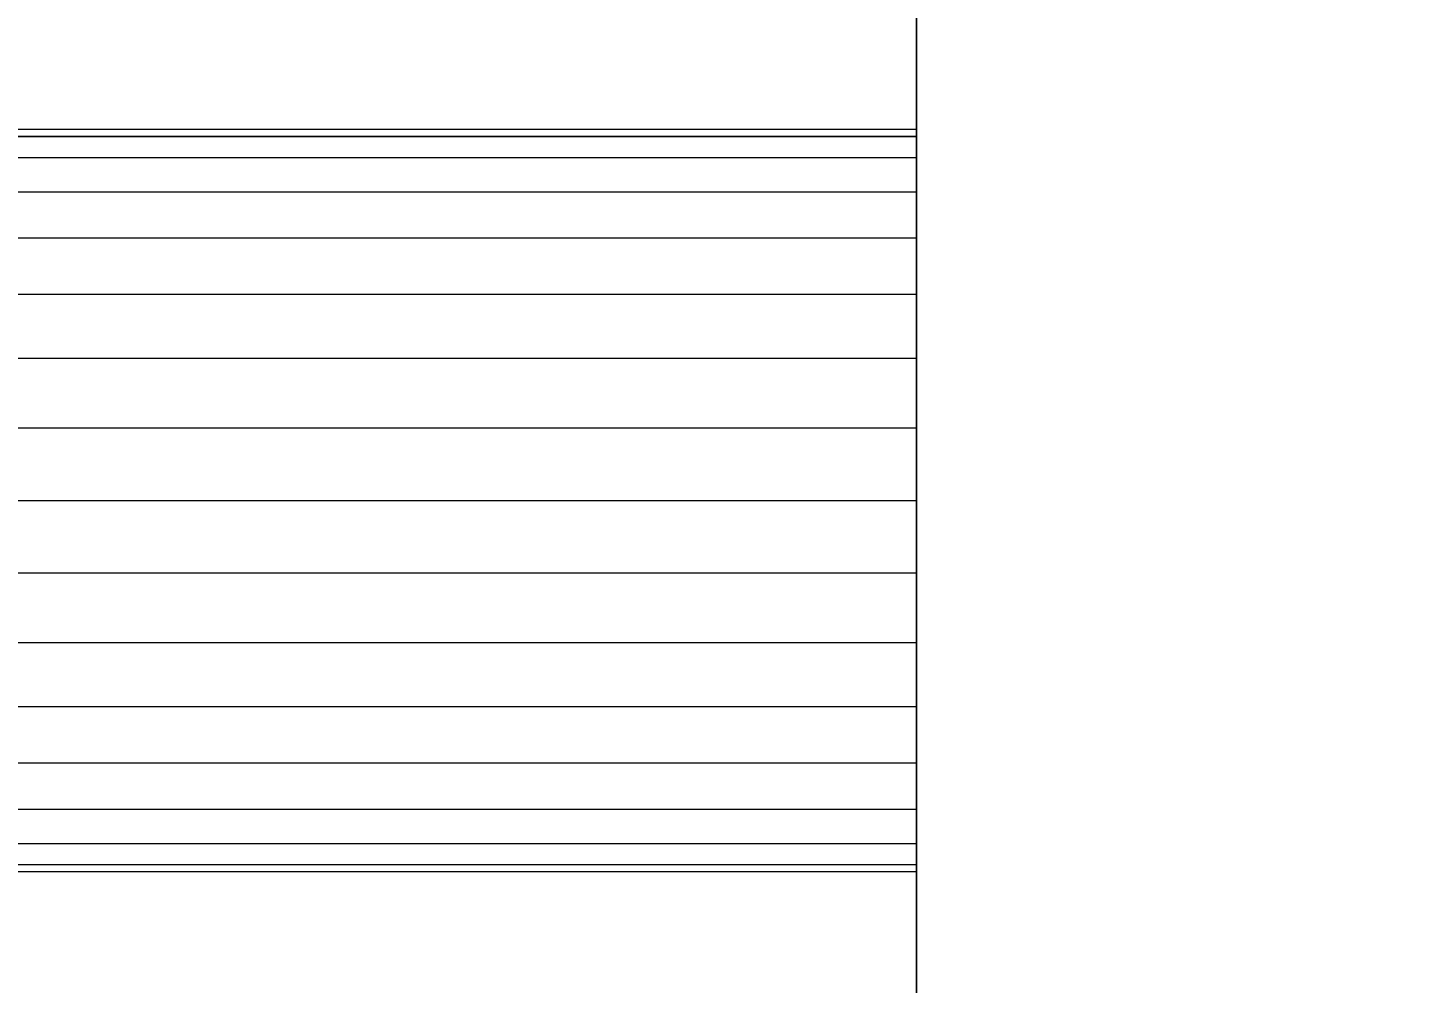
# Model space of a CAD drawing. Header units: millimetres. Extents: x -22443 to 8019, y 3751 to 17584.
# Drawn here: x -19284 to -19210.1, y 13167.6 to 13218.5 of the extents above; entities that cross this region are included whole.
import ezdxf

# ---------------------------------------------------------------- set-up
doc = ezdxf.new("R2010")
doc.units = ezdxf.units.MM
for name, color, linetype, lineweight in [('A-ANNO-DIMS', 211, 'Continuous', 9), ('A-ANNO-DIMS-50', 211, 'Continuous', 9), ('A-GENM', 13, 'Continuous', 18)]:
    doc.layers.add(name, color=color, linetype=linetype, lineweight=lineweight)
doc.styles.add('Arial', font='arial.ttf', dxfattribs={"height": 125})
doc.dimstyles.new('Diagonal_-_2_5mm_Arial', dxfattribs={"dimscale": 304.8, "dimtxt": 127.532425, "dimasz": 0.492126, "dimexe": 0.393701, "dimexo": 0.246063, "dimgap": 0.287073, "dimtad": 1, "dimdec": 0, "dimzin": 0, "dimdsep": 46, "dimtxsty": 'Arial', "dimblk1": 'OBLIQUE', "dimblk2": 'OBLIQUE', "dimsah": 1, "dimcen": 0.09, "dimdle": 0.393701, "dimazin": 0, "dimtfac": 1, "dimtdec": 4, "dimtix": 1, "dimtmove": 0, "dimatfit": 3, "dimfxl": 1, "dimtvp": 1, "dimtolj": 1, "dimtzin": 0, "dimarcsym": 2})

# ---------------------------------------------------------------- blocks, each defined once
blk = doc.blocks.new('Nevera de autoservicio single - Nevera de autoservicio single-466915-Level 1')
at = {"layer": 'A-GENM'}
for p, q in [((454.753, 1307.979), (454.753, -1108.896)), ((454.753, -1108.896), (454.753, 1307.979)), ((454.753, -1108.896), (454.753, 1307.979)), ((454.753, -1108.896), (454.753, 1307.979)), ((454.753, 1049.192), (255.92, 1049.192)), ((454.753, 1049.192), (255.92, 1049.192)), ((454.753, 1049.192), (255.92, 1049.192)), ((454.753, 1049.192), (255.92, 1049.192)), ((454.753, 1049.192), (255.92, 1049.192)), ((454.753, 1049.192), (255.92, 1049.192)), ((454.753, 1049.192), (255.92, 1049.192)), ((454.753, 1049.192), (255.92, 1049.192)), ((454.753, 1049.192), (255.92, 1049.192)), ((454.753, 1049.192), (255.92, 1049.192)), ((454.753, 1049.192), (255.92, 1049.192)), ((454.753, 1049.192), (255.92, 1049.192)), ((454.753, 1048.843), (454.753, 1049.192)), ((454.753, 1049.192), (454.753, 1048.812)), ((454.753, 1048.812), (454.753, 1049.192)), ((454.753, 1049.192), (454.753, 1048.812)), ((454.753, 1048.812), (454.753, 1049.192)), ((454.753, 1049.192), (454.753, 1048.812)), ((454.753, 1049.001), (454.753, 1049.192)), ((454.753, 1049.192), (454.753, 1048.812)), ((454.753, 1049.001), (454.753, 1049.192)), ((454.753, 1049.192), (454.753, 1048.812)), ((454.753, 1048.812), (454.753, 1049.192)), ((454.753, 1049.192), (454.753, 1049.001)), ((454.753, 1048.812), (454.753, 1049.192)), ((454.753, 1049.192), (454.753, 1048.843)), ((454.753, 1048.812), (454.753, 1049.192)), ((454.753, 1049.192), (454.753, 1048.812)), ((454.753, 1049.001), (454.753, 1049.192)), ((454.753, 1049.001), (454.753, 1049.192)), ((454.753, 1049.001), (454.753, 1049.192)), ((454.753, 1048.812), (454.753, 1049.192)), ((454.753, 1048.812), (454.753, 1049.192)), ((454.753, 1048.812), (454.753, 1049.192)), ((454.753, 1048.812), (454.753, 1049.192)), ((454.753, 1049.192), (454.753, 1048.812)), ((454.753, 1048.812), (255.92, 1048.812)), ((454.753, 1048.812), (255.92, 1048.812)), ((454.753, 1048.812), (255.92, 1048.812)), ((454.753, 1048.812), (255.92, 1048.812)), ((454.753, 1048.812), (255.92, 1048.812)), ((454.753, 1048.812), (255.92, 1048.812)), ((454.753, 1048.812), (255.92, 1048.812)), ((454.753, 1048.812), (255.92, 1048.812)), ((454.753, 1048.812), (255.92, 1048.812)), ((454.753, 1048.812), (255.92, 1048.812)), ((454.753, 1048.812), (255.92, 1048.812)), ((454.753, 1048.812), (255.92, 1048.812)), ((255.92, 1048.812), (454.753, 1048.812)), ((454.753, 1048.812), (255.92, 1048.812)), ((454.753, 1048.812), (255.92, 1048.812)), ((454.753, 1048.812), (255.92, 1048.812)), ((454.753, 1048.812), (255.92, 1048.812)), ((454.753, 1048.812), (255.92, 1048.812)), ((454.753, 1048.812), (255.92, 1048.812)), ((454.753, 1048.812), (255.92, 1048.812)), ((454.753, 1048.812), (255.92, 1048.812)), ((454.753, 1048.812), (255.92, 1048.812)), ((454.753, 1048.812), (255.92, 1048.812)), ((255.92, 1048.812), (454.753, 1048.812)), ((454.753, 1048.812), (454.753, 1049.001)), ((454.753, 1048.812), (454.753, 1049.001)), ((454.753, 1049.001), (454.753, 1048.812)), ((454.753, 1048.812), (454.753, 1049.001)), ((454.753, 1048.812), (454.753, 1049.001)), ((454.753, 1048.812), (454.753, 1049.001)), ((454.753, 1048.812), (454.753, 1048.843)), ((454.753, 1048.843), (454.753, 1048.812)), ((454.753, 1047.685), (454.753, 1048.812)), ((454.753, 1048.812), (454.753, 1047.685)), ((454.753, 1047.685), (454.753, 1048.812)), ((454.753, 1048.812), (454.753, 1047.685)), ((454.753, 1047.685), (454.753, 1048.812)), ((454.753, 1048.812), (454.753, 1047.685)), ((454.753, 1047.685), (454.753, 1048.812)), ((454.753, 1048.812), (454.753, 1047.685)), ((454.753, 1047.685), (454.753, 1048.812)), ((454.753, 1048.812), (454.753, 1047.685)), ((454.753, 1047.685), (454.753, 1048.812)), ((454.753, 1048.812), (454.753, 1047.685)), ((454.753, 1047.685), (454.753, 1048.812)), ((454.753, 1047.685), (454.753, 1048.812)), ((454.753, 1047.685), (454.753, 1048.812)), ((454.753, 1047.685), (454.753, 1048.812)), ((454.753, 1047.685), (454.753, 1048.812)), ((454.753, 1047.685), (454.753, 1048.812)), ((454.753, 1047.685), (454.753, 1048.812)), ((454.753, 1047.685), (454.753, 1048.812)), ((454.753, 1047.685), (454.753, 1048.812)), ((454.753, 1047.685), (454.753, 1048.812)), ((454.753, 1047.685), (454.753, 1048.812)), ((454.753, 1047.685), (454.753, 1048.812)), ((454.753, 1047.685), (255.92, 1047.685)), ((454.753, 1047.685), (255.92, 1047.685)), ((454.753, 1047.685), (255.92, 1047.685)), ((454.753, 1047.685), (255.92, 1047.685)), ((454.753, 1047.685), (255.92, 1047.685)), ((454.753, 1047.685), (255.92, 1047.685)), ((454.753, 1047.685), (255.92, 1047.685)), ((454.753, 1047.685), (255.92, 1047.685)), ((454.753, 1047.685), (255.92, 1047.685)), ((454.753, 1047.685), (255.92, 1047.685)), ((454.753, 1047.685), (255.92, 1047.685)), ((454.753, 1047.685), (255.92, 1047.685)), ((454.753, 1047.685), (255.92, 1047.685)), ((454.753, 1047.685), (255.92, 1047.685)), ((454.753, 1047.685), (255.92, 1047.685)), ((454.753, 1047.685), (255.92, 1047.685)), ((454.753, 1047.685), (255.92, 1047.685)), ((454.753, 1047.685), (255.92, 1047.685)), ((454.753, 1047.685), (255.92, 1047.685)), ((454.753, 1047.685), (255.92, 1047.685)), ((454.753, 1047.685), (255.92, 1047.685)), ((454.753, 1047.685), (255.92, 1047.685)), ((454.753, 1047.685), (255.92, 1047.685)), ((454.753, 1047.685), (255.92, 1047.685)), ((454.753, 1045.857), (454.753, 1047.685)), ((454.753, 1047.685), (454.753, 1045.857)), ((454.753, 1045.857), (454.753, 1047.685)), ((454.753, 1047.685), (454.753, 1045.857)), ((454.753, 1045.857), (454.753, 1047.685)), ((454.753, 1047.685), (454.753, 1045.857)), ((454.753, 1045.857), (454.753, 1047.685)), ((454.753, 1047.685), (454.753, 1045.857)), ((454.753, 1045.857), (454.753, 1047.685)), ((454.753, 1047.685), (454.753, 1045.857)), ((454.753, 1045.857), (454.753, 1047.685)), ((454.753, 1047.685), (454.753, 1045.857)), ((454.753, 1045.857), (454.753, 1047.685)), ((454.753, 1045.857), (454.753, 1047.685)), ((454.753, 1045.857), (454.753, 1047.685)), ((454.753, 1045.857), (454.753, 1047.685)), ((454.753, 1045.857), (454.753, 1047.685)), ((454.753, 1045.857), (454.753, 1047.685)), ((454.753, 1045.857), (454.753, 1047.685)), ((454.753, 1045.857), (454.753, 1047.685)), ((454.753, 1045.857), (454.753, 1047.685)), ((454.753, 1045.857), (454.753, 1047.685)), ((454.753, 1045.857), (454.753, 1047.685)), ((454.753, 1045.857), (454.753, 1047.685)), ((454.753, 1045.857), (255.92, 1045.857)), ((454.753, 1045.857), (255.92, 1045.857)), ((454.753, 1045.857), (255.92, 1045.857)), ((454.753, 1045.857), (255.92, 1045.857)), ((454.753, 1045.857), (255.92, 1045.857)), ((454.753, 1045.857), (255.92, 1045.857)), ((454.753, 1045.857), (255.92, 1045.857)), ((454.753, 1045.857), (255.92, 1045.857)), ((454.753, 1045.857), (255.92, 1045.857)), ((454.753, 1045.857), (255.92, 1045.857)), ((454.753, 1045.857), (255.92, 1045.857)), ((454.753, 1045.857), (255.92, 1045.857)), ((454.753, 1045.857), (255.92, 1045.857)), ((454.753, 1045.857), (255.92, 1045.857)), ((454.753, 1045.857), (255.92, 1045.857)), ((454.753, 1045.857), (255.92, 1045.857)), ((454.753, 1045.857), (255.92, 1045.857)), ((454.753, 1045.857), (255.92, 1045.857)), ((454.753, 1045.857), (255.92, 1045.857)), ((454.753, 1045.857), (255.92, 1045.857)), ((454.753, 1045.857), (255.92, 1045.857)), ((454.753, 1045.857), (255.92, 1045.857)), ((454.753, 1045.857), (255.92, 1045.857)), ((454.753, 1045.857), (255.92, 1045.857)), ((454.753, 1043.397), (454.753, 1045.857)), ((454.753, 1045.857), (454.753, 1043.397)), ((454.753, 1043.397), (454.753, 1045.857)), ((454.753, 1045.857), (454.753, 1043.397)), ((454.753, 1043.397), (454.753, 1045.857)), ((454.753, 1045.857), (454.753, 1043.397)), ((454.753, 1043.397), (454.753, 1045.857)), ((454.753, 1045.857), (454.753, 1043.397)), ((454.753, 1043.397), (454.753, 1045.857)), ((454.753, 1045.857), (454.753, 1043.397)), ((454.753, 1043.397), (454.753, 1045.857)), ((454.753, 1045.857), (454.753, 1043.397)), ((454.753, 1043.397), (454.753, 1045.857)), ((454.753, 1043.397), (454.753, 1045.857)), ((454.753, 1043.397), (454.753, 1045.857)), ((454.753, 1043.397), (454.753, 1045.857)), ((454.753, 1043.397), (454.753, 1045.857)), ((454.753, 1043.397), (454.753, 1045.857)), ((454.753, 1043.397), (454.753, 1045.857)), ((454.753, 1043.397), (454.753, 1045.857)), ((454.753, 1043.397), (454.753, 1045.857)), ((454.753, 1043.397), (454.753, 1045.857)), ((454.753, 1043.397), (454.753, 1045.857)), ((454.753, 1043.397), (454.753, 1045.857)), ((454.753, 1043.397), (255.92, 1043.397)), ((454.753, 1043.397), (255.92, 1043.397)), ((454.753, 1043.397), (255.92, 1043.397)), ((454.753, 1043.397), (255.92, 1043.397)), ((454.753, 1043.397), (255.92, 1043.397)), ((454.753, 1043.397), (255.92, 1043.397)), ((454.753, 1043.397), (255.92, 1043.397)), ((454.753, 1043.397), (255.92, 1043.397)), ((454.753, 1043.397), (255.92, 1043.397)), ((454.753, 1043.397), (255.92, 1043.397)), ((454.753, 1043.397), (255.92, 1043.397)), ((454.753, 1043.397), (255.92, 1043.397)), ((454.753, 1043.397), (255.92, 1043.397)), ((454.753, 1043.397), (255.92, 1043.397)), ((454.753, 1043.397), (255.92, 1043.397)), ((454.753, 1043.397), (255.92, 1043.397)), ((454.753, 1043.397), (255.92, 1043.397)), ((454.753, 1043.397), (255.92, 1043.397)), ((454.753, 1043.397), (255.92, 1043.397)), ((454.753, 1043.397), (255.92, 1043.397)), ((454.753, 1043.397), (255.92, 1043.397)), ((454.753, 1043.397), (255.92, 1043.397)), ((454.753, 1043.397), (255.92, 1043.397)), ((454.753, 1043.397), (255.92, 1043.397)), ((454.753, 1040.398), (454.753, 1043.397)), ((454.753, 1043.397), (454.753, 1040.398)), ((454.753, 1040.398), (454.753, 1043.397)), ((454.753, 1043.397), (454.753, 1040.398)), ((454.753, 1040.398), (454.753, 1043.397)), ((454.753, 1043.397), (454.753, 1040.398)), ((454.753, 1040.398), (454.753, 1043.397)), ((454.753, 1043.397), (454.753, 1040.398)), ((454.753, 1040.398), (454.753, 1043.397)), ((454.753, 1043.397), (454.753, 1040.398)), ((454.753, 1040.398), (454.753, 1043.397)), ((454.753, 1043.397), (454.753, 1040.398)), ((454.753, 1040.398), (454.753, 1043.397)), ((454.753, 1040.398), (454.753, 1043.397)), ((454.753, 1040.398), (454.753, 1043.397)), ((454.753, 1040.398), (454.753, 1043.397)), ((454.753, 1040.398), (454.753, 1043.397)), ((454.753, 1040.398), (454.753, 1043.397)), ((454.753, 1040.398), (454.753, 1043.397)), ((454.753, 1040.398), (454.753, 1043.397)), ((454.753, 1040.398), (454.753, 1043.397)), ((454.753, 1040.398), (454.753, 1043.397)), ((454.753, 1040.398), (454.753, 1043.397)), ((454.753, 1040.398), (454.753, 1043.397)), ((454.753, 1040.398), (255.92, 1040.398)), ((454.753, 1040.398), (255.92, 1040.398)), ((454.753, 1040.398), (255.92, 1040.398)), ((454.753, 1040.398), (255.92, 1040.398)), ((454.753, 1040.398), (255.92, 1040.398)), ((454.753, 1040.398), (255.92, 1040.398)), ((454.753, 1040.398), (255.92, 1040.398)), ((454.753, 1040.398), (255.92, 1040.398)), ((454.753, 1040.398), (255.92, 1040.398)), ((454.753, 1040.398), (255.92, 1040.398)), ((454.753, 1040.398), (255.92, 1040.398)), ((454.753, 1040.398), (255.92, 1040.398)), ((454.753, 1040.398), (255.92, 1040.398)), ((454.753, 1040.398), (255.92, 1040.398)), ((454.753, 1040.398), (255.92, 1040.398)), ((454.753, 1040.398), (255.92, 1040.398)), ((454.753, 1040.398), (255.92, 1040.398)), ((454.753, 1040.398), (255.92, 1040.398)), ((454.753, 1040.398), (255.92, 1040.398)), ((454.753, 1040.398), (255.92, 1040.398)), ((454.753, 1040.398), (255.92, 1040.398)), ((454.753, 1040.398), (255.92, 1040.398)), ((454.753, 1040.398), (255.92, 1040.398)), ((454.753, 1040.398), (255.92, 1040.398)), ((454.753, 1036.978), (454.753, 1040.398)), ((454.753, 1040.398), (454.753, 1036.978)), ((454.753, 1036.978), (454.753, 1040.398)), ((454.753, 1040.398), (454.753, 1036.978)), ((454.753, 1036.978), (454.753, 1040.398)), ((454.753, 1040.398), (454.753, 1036.978)), ((454.753, 1036.978), (454.753, 1040.398)), ((454.753, 1040.398), (454.753, 1036.978)), ((454.753, 1036.978), (454.753, 1040.398)), ((454.753, 1040.398), (454.753, 1036.978)), ((454.753, 1036.978), (454.753, 1040.398)), ((454.753, 1040.398), (454.753, 1036.978)), ((454.753, 1036.978), (454.753, 1040.398)), ((454.753, 1036.978), (454.753, 1040.398)), ((454.753, 1036.978), (454.753, 1040.398)), ((454.753, 1036.978), (454.753, 1040.398)), ((454.753, 1036.978), (454.753, 1040.398)), ((454.753, 1036.978), (454.753, 1040.398)), ((454.753, 1036.978), (454.753, 1040.398)), ((454.753, 1036.978), (454.753, 1040.398)), ((454.753, 1036.978), (454.753, 1040.398)), ((454.753, 1036.978), (454.753, 1040.398)), ((454.753, 1036.978), (454.753, 1040.398)), ((454.753, 1036.978), (454.753, 1040.398)), ((454.753, 1036.978), (255.92, 1036.978)), ((454.753, 1036.978), (255.92, 1036.978)), ((454.753, 1036.978), (255.92, 1036.978)), ((454.753, 1036.978), (255.92, 1036.978)), ((454.753, 1036.978), (255.92, 1036.978)), ((454.753, 1036.978), (255.92, 1036.978)), ((454.753, 1036.978), (255.92, 1036.978)), ((454.753, 1036.978), (255.92, 1036.978)), ((454.753, 1036.978), (255.92, 1036.978)), ((454.753, 1036.978), (255.92, 1036.978)), ((454.753, 1036.978), (255.92, 1036.978)), ((454.753, 1036.978), (255.92, 1036.978)), ((454.753, 1036.978), (255.92, 1036.978)), ((454.753, 1036.978), (255.92, 1036.978)), ((454.753, 1036.978), (255.92, 1036.978)), ((454.753, 1036.978), (255.92, 1036.978)), ((454.753, 1036.978), (255.92, 1036.978)), ((454.753, 1036.978), (255.92, 1036.978)), ((454.753, 1036.978), (255.92, 1036.978)), ((454.753, 1036.978), (255.92, 1036.978)), ((454.753, 1036.978), (255.92, 1036.978)), ((454.753, 1036.978), (255.92, 1036.978)), ((454.753, 1036.978), (255.92, 1036.978)), ((454.753, 1036.978), (255.92, 1036.978)), ((454.753, 1033.266), (454.753, 1036.978)), ((454.753, 1036.978), (454.753, 1033.266)), ((454.753, 1033.266), (454.753, 1036.978)), ((454.753, 1036.978), (454.753, 1033.266)), ((454.753, 1033.266), (454.753, 1036.978)), ((454.753, 1036.978), (454.753, 1033.266)), ((454.753, 1033.266), (454.753, 1036.978)), ((454.753, 1036.978), (454.753, 1033.266)), ((454.753, 1033.266), (454.753, 1036.978)), ((454.753, 1036.978), (454.753, 1033.266)), ((454.753, 1033.266), (454.753, 1036.978)), ((454.753, 1036.978), (454.753, 1033.266)), ((454.753, 1033.266), (454.753, 1036.978)), ((454.753, 1033.266), (454.753, 1036.978)), ((454.753, 1033.266), (454.753, 1036.978)), ((454.753, 1033.266), (454.753, 1036.978)), ((454.753, 1033.266), (454.753, 1036.978)), ((454.753, 1033.266), (454.753, 1036.978)), ((454.753, 1033.266), (454.753, 1036.978)), ((454.753, 1033.266), (454.753, 1036.978)), ((454.753, 1033.266), (454.753, 1036.978)), ((454.753, 1033.266), (454.753, 1036.978)), ((454.753, 1033.266), (454.753, 1036.978)), ((454.753, 1033.266), (454.753, 1036.978)), ((454.753, 1033.266), (255.92, 1033.266)), ((454.753, 1033.266), (255.92, 1033.266)), ((454.753, 1033.266), (255.92, 1033.266)), ((454.753, 1033.266), (255.92, 1033.266)), ((454.753, 1033.266), (255.92, 1033.266)), ((454.753, 1033.266), (255.92, 1033.266)), ((454.753, 1033.266), (255.92, 1033.266)), ((454.753, 1033.266), (255.92, 1033.266)), ((454.753, 1033.266), (255.92, 1033.266)), ((454.753, 1033.266), (255.92, 1033.266)), ((454.753, 1033.266), (255.92, 1033.266)), ((454.753, 1033.266), (255.92, 1033.266)), ((454.753, 1033.266), (255.92, 1033.266)), ((454.753, 1033.266), (255.92, 1033.266)), ((454.753, 1033.266), (255.92, 1033.266)), ((454.753, 1033.266), (255.92, 1033.266)), ((454.753, 1033.266), (255.92, 1033.266)), ((454.753, 1033.266), (255.92, 1033.266)), ((454.753, 1033.266), (255.92, 1033.266)), ((454.753, 1033.266), (255.92, 1033.266)), ((454.753, 1033.266), (255.92, 1033.266)), ((454.753, 1033.266), (255.92, 1033.266)), ((454.753, 1033.266), (255.92, 1033.266)), ((454.753, 1033.266), (255.92, 1033.266)), ((454.753, 1029.405), (454.753, 1033.266)), ((454.753, 1033.266), (454.753, 1029.405)), ((454.753, 1029.405), (454.753, 1033.266)), ((454.753, 1033.266), (454.753, 1029.405)), ((454.753, 1029.405), (454.753, 1033.266)), ((454.753, 1033.266), (454.753, 1029.405)), ((454.753, 1029.405), (454.753, 1033.266)), ((454.753, 1033.266), (454.753, 1029.405)), ((454.753, 1029.405), (454.753, 1033.266)), ((454.753, 1033.266), (454.753, 1029.405)), ((454.753, 1029.405), (454.753, 1033.266)), ((454.753, 1033.266), (454.753, 1029.405)), ((454.753, 1029.405), (454.753, 1033.266)), ((454.753, 1029.405), (454.753, 1033.266)), ((454.753, 1029.405), (454.753, 1033.266)), ((454.753, 1029.405), (454.753, 1033.266)), ((454.753, 1029.405), (454.753, 1033.266)), ((454.753, 1029.405), (454.753, 1033.266)), ((454.753, 1029.405), (454.753, 1033.266)), ((454.753, 1029.405), (454.753, 1033.266)), ((454.753, 1029.405), (454.753, 1033.266)), ((454.753, 1029.405), (454.753, 1033.266)), ((454.753, 1029.405), (454.753, 1033.266)), ((454.753, 1029.405), (454.753, 1033.266)), ((454.753, 1029.405), (255.92, 1029.405)), ((454.753, 1029.405), (255.92, 1029.405)), ((454.753, 1029.405), (255.92, 1029.405)), ((454.753, 1029.405), (255.92, 1029.405)), ((454.753, 1029.405), (255.92, 1029.405)), ((454.753, 1029.405), (255.92, 1029.405)), ((454.753, 1029.405), (255.92, 1029.405)), ((454.753, 1029.405), (255.92, 1029.405)), ((454.753, 1029.405), (255.92, 1029.405)), ((454.753, 1029.405), (255.92, 1029.405)), ((454.753, 1029.405), (255.92, 1029.405)), ((454.753, 1029.405), (255.92, 1029.405)), ((454.753, 1029.405), (255.92, 1029.405)), ((454.753, 1029.405), (255.92, 1029.405)), ((454.753, 1029.405), (255.92, 1029.405)), ((454.753, 1029.405), (255.92, 1029.405)), ((454.753, 1029.405), (255.92, 1029.405)), ((454.753, 1029.405), (255.92, 1029.405)), ((454.753, 1029.405), (255.92, 1029.405)), ((454.753, 1029.405), (255.92, 1029.405)), ((454.753, 1029.405), (255.92, 1029.405)), ((454.753, 1029.405), (255.92, 1029.405)), ((454.753, 1029.405), (255.92, 1029.405)), ((454.753, 1029.405), (255.92, 1029.405)), ((454.753, 1025.545), (454.753, 1029.405)), ((454.753, 1029.405), (454.753, 1025.545)), ((454.753, 1025.545), (454.753, 1029.405)), ((454.753, 1029.405), (454.753, 1025.545)), ((454.753, 1025.545), (454.753, 1029.405)), ((454.753, 1029.405), (454.753, 1025.545)), ((454.753, 1025.545), (454.753, 1029.405)), ((454.753, 1029.405), (454.753, 1025.545)), ((454.753, 1025.545), (454.753, 1029.405)), ((454.753, 1029.405), (454.753, 1025.545)), ((454.753, 1025.545), (454.753, 1029.405)), ((454.753, 1029.405), (454.753, 1025.545)), ((454.753, 1029.405), (454.753, 1025.545)), ((454.753, 1029.405), (454.753, 1025.545)), ((454.753, 1029.405), (454.753, 1025.545)), ((454.753, 1029.405), (454.753, 1025.545)), ((454.753, 1029.405), (454.753, 1025.545)), ((454.753, 1029.405), (454.753, 1025.545)), ((454.753, 1029.405), (454.753, 1025.545)), ((454.753, 1029.405), (454.753, 1025.545)), ((454.753, 1029.405), (454.753, 1025.545)), ((454.753, 1029.405), (454.753, 1025.545)), ((454.753, 1029.405), (454.753, 1025.545)), ((454.753, 1029.405), (454.753, 1025.545)), ((454.753, 1025.545), (255.92, 1025.545)), ((454.753, 1025.545), (255.92, 1025.545)), ((454.753, 1025.545), (255.92, 1025.545)), ((454.753, 1025.545), (255.92, 1025.545)), ((454.753, 1025.545), (255.92, 1025.545)), ((454.753, 1025.545), (255.92, 1025.545)), ((454.753, 1025.545), (255.92, 1025.545)), ((454.753, 1025.545), (255.92, 1025.545)), ((454.753, 1025.545), (255.92, 1025.545)), ((454.753, 1025.545), (255.92, 1025.545)), ((454.753, 1025.545), (255.92, 1025.545)), ((454.753, 1025.545), (255.92, 1025.545)), ((454.753, 1025.545), (255.92, 1025.545)), ((454.753, 1025.545), (255.92, 1025.545)), ((454.753, 1025.545), (255.92, 1025.545)), ((454.753, 1025.545), (255.92, 1025.545)), ((454.753, 1025.545), (255.92, 1025.545)), ((454.753, 1025.545), (255.92, 1025.545)), ((454.753, 1025.545), (255.92, 1025.545)), ((454.753, 1025.545), (255.92, 1025.545)), ((454.753, 1025.545), (255.92, 1025.545)), ((454.753, 1025.545), (255.92, 1025.545)), ((454.753, 1025.545), (255.92, 1025.545)), ((454.753, 1025.545), (255.92, 1025.545)), ((454.753, 1021.833), (454.753, 1025.545)), ((454.753, 1025.545), (454.753, 1021.833)), ((454.753, 1021.833), (454.753, 1025.545)), ((454.753, 1025.545), (454.753, 1021.833)), ((454.753, 1021.833), (454.753, 1025.545)), ((454.753, 1025.545), (454.753, 1021.833)), ((454.753, 1021.833), (454.753, 1025.545)), ((454.753, 1025.545), (454.753, 1021.833)), ((454.753, 1021.833), (454.753, 1025.545)), ((454.753, 1025.545), (454.753, 1021.833)), ((454.753, 1021.833), (454.753, 1025.545)), ((454.753, 1025.545), (454.753, 1021.833)), ((454.753, 1025.545), (454.753, 1021.833)), ((454.753, 1025.545), (454.753, 1021.833)), ((454.753, 1025.545), (454.753, 1021.833)), ((454.753, 1025.545), (454.753, 1021.833)), ((454.753, 1025.545), (454.753, 1021.833)), ((454.753, 1025.545), (454.753, 1021.833)), ((454.753, 1025.545), (454.753, 1021.833)), ((454.753, 1025.545), (454.753, 1021.833)), ((454.753, 1025.545), (454.753, 1021.833)), ((454.753, 1025.545), (454.753, 1021.833)), ((454.753, 1025.545), (454.753, 1021.833)), ((454.753, 1025.545), (454.753, 1021.833)), ((454.753, 1021.833), (255.92, 1021.833)), ((454.753, 1021.833), (255.92, 1021.833)), ((454.753, 1021.833), (255.92, 1021.833)), ((454.753, 1021.833), (255.92, 1021.833)), ((454.753, 1021.833), (255.92, 1021.833)), ((454.753, 1021.833), (255.92, 1021.833)), ((454.753, 1021.833), (255.92, 1021.833)), ((454.753, 1021.833), (255.92, 1021.833)), ((454.753, 1021.833), (255.92, 1021.833)), ((454.753, 1021.833), (255.92, 1021.833)), ((454.753, 1021.833), (255.92, 1021.833)), ((454.753, 1021.833), (255.92, 1021.833)), ((454.753, 1021.833), (255.92, 1021.833)), ((454.753, 1021.833), (255.92, 1021.833)), ((454.753, 1021.833), (255.92, 1021.833)), ((454.753, 1021.833), (255.92, 1021.833)), ((454.753, 1021.833), (255.92, 1021.833)), ((454.753, 1021.833), (255.92, 1021.833)), ((454.753, 1021.833), (255.92, 1021.833)), ((454.753, 1021.833), (255.92, 1021.833)), ((454.753, 1021.833), (255.92, 1021.833)), ((454.753, 1021.833), (255.92, 1021.833)), ((454.753, 1021.833), (255.92, 1021.833)), ((454.753, 1021.833), (255.92, 1021.833)), ((454.753, 1018.412), (454.753, 1021.833)), ((454.753, 1021.833), (454.753, 1018.412)), ((454.753, 1018.412), (454.753, 1021.833)), ((454.753, 1021.833), (454.753, 1018.412)), ((454.753, 1018.412), (454.753, 1021.833)), ((454.753, 1021.833), (454.753, 1018.412)), ((454.753, 1018.412), (454.753, 1021.833)), ((454.753, 1021.833), (454.753, 1018.412)), ((454.753, 1018.412), (454.753, 1021.833)), ((454.753, 1021.833), (454.753, 1018.412)), ((454.753, 1018.412), (454.753, 1021.833)), ((454.753, 1021.833), (454.753, 1018.412)), ((454.753, 1021.833), (454.753, 1018.412)), ((454.753, 1021.833), (454.753, 1018.412)), ((454.753, 1021.833), (454.753, 1018.412)), ((454.753, 1021.833), (454.753, 1018.412)), ((454.753, 1021.833), (454.753, 1018.412)), ((454.753, 1021.833), (454.753, 1018.412)), ((454.753, 1021.833), (454.753, 1018.412)), ((454.753, 1021.833), (454.753, 1018.412)), ((454.753, 1021.833), (454.753, 1018.412)), ((454.753, 1021.833), (454.753, 1018.412)), ((454.753, 1021.833), (454.753, 1018.412)), ((454.753, 1021.833), (454.753, 1018.412)), ((454.753, 1018.412), (255.92, 1018.412)), ((454.753, 1018.412), (255.92, 1018.412)), ((454.753, 1018.412), (255.92, 1018.412)), ((454.753, 1018.412), (255.92, 1018.412)), ((454.753, 1018.412), (255.92, 1018.412)), ((454.753, 1018.412), (255.92, 1018.412)), ((454.753, 1018.412), (255.92, 1018.412)), ((454.753, 1018.412), (255.92, 1018.412)), ((454.753, 1018.412), (255.92, 1018.412)), ((454.753, 1018.412), (255.92, 1018.412)), ((454.753, 1018.412), (255.92, 1018.412)), ((454.753, 1018.412), (255.92, 1018.412)), ((454.753, 1018.412), (255.92, 1018.412)), ((454.753, 1018.412), (255.92, 1018.412)), ((454.753, 1018.412), (255.92, 1018.412)), ((454.753, 1018.412), (255.92, 1018.412)), ((454.753, 1018.412), (255.92, 1018.412)), ((454.753, 1018.412), (255.92, 1018.412)), ((454.753, 1018.412), (255.92, 1018.412)), ((454.753, 1018.412), (255.92, 1018.412)), ((454.753, 1018.412), (255.92, 1018.412)), ((454.753, 1018.412), (255.92, 1018.412)), ((454.753, 1018.412), (255.92, 1018.412)), ((454.753, 1018.412), (255.92, 1018.412)), ((454.753, 1015.414), (454.753, 1018.412)), ((454.753, 1018.412), (454.753, 1015.414)), ((454.753, 1015.414), (454.753, 1018.412)), ((454.753, 1018.412), (454.753, 1015.414)), ((454.753, 1015.414), (454.753, 1018.412)), ((454.753, 1018.412), (454.753, 1015.414)), ((454.753, 1015.414), (454.753, 1018.412)), ((454.753, 1018.412), (454.753, 1015.414)), ((454.753, 1015.414), (454.753, 1018.412)), ((454.753, 1018.412), (454.753, 1015.414)), ((454.753, 1015.414), (454.753, 1018.412)), ((454.753, 1018.412), (454.753, 1015.414)), ((454.753, 1018.412), (454.753, 1015.414)), ((454.753, 1018.412), (454.753, 1015.414)), ((454.753, 1018.412), (454.753, 1015.414)), ((454.753, 1018.412), (454.753, 1015.414)), ((454.753, 1018.412), (454.753, 1015.414)), ((454.753, 1018.412), (454.753, 1015.414)), ((454.753, 1018.412), (454.753, 1015.414)), ((454.753, 1018.412), (454.753, 1015.414)), ((454.753, 1018.412), (454.753, 1015.414)), ((454.753, 1018.412), (454.753, 1015.414)), ((454.753, 1018.412), (454.753, 1015.414)), ((454.753, 1018.412), (454.753, 1015.414)), ((454.753, 1015.414), (255.92, 1015.414)), ((454.753, 1015.414), (255.92, 1015.414)), ((454.753, 1015.414), (255.92, 1015.414)), ((454.753, 1015.414), (255.92, 1015.414)), ((454.753, 1015.414), (255.92, 1015.414)), ((454.753, 1015.414), (255.92, 1015.414)), ((454.753, 1015.414), (255.92, 1015.414)), ((454.753, 1015.414), (255.92, 1015.414)), ((454.753, 1015.414), (255.92, 1015.414)), ((454.753, 1015.414), (255.92, 1015.414)), ((454.753, 1015.414), (255.92, 1015.414)), ((454.753, 1015.414), (255.92, 1015.414)), ((454.753, 1015.414), (255.92, 1015.414)), ((454.753, 1015.414), (255.92, 1015.414)), ((454.753, 1015.414), (255.92, 1015.414)), ((454.753, 1015.414), (255.92, 1015.414)), ((454.753, 1015.414), (255.92, 1015.414)), ((454.753, 1015.414), (255.92, 1015.414)), ((454.753, 1015.414), (255.92, 1015.414)), ((454.753, 1015.414), (255.92, 1015.414)), ((454.753, 1015.414), (255.92, 1015.414)), ((454.753, 1015.414), (255.92, 1015.414)), ((454.753, 1015.414), (255.92, 1015.414)), ((454.753, 1015.414), (255.92, 1015.414)), ((454.753, 1012.953), (454.753, 1015.414)), ((454.753, 1015.414), (454.753, 1012.953)), ((454.753, 1012.953), (454.753, 1015.414)), ((454.753, 1015.414), (454.753, 1012.953)), ((454.753, 1012.953), (454.753, 1015.414)), ((454.753, 1015.414), (454.753, 1012.953)), ((454.753, 1012.953), (454.753, 1015.414)), ((454.753, 1015.414), (454.753, 1012.953)), ((454.753, 1012.953), (454.753, 1015.414)), ((454.753, 1015.414), (454.753, 1012.953)), ((454.753, 1012.953), (454.753, 1015.414)), ((454.753, 1015.414), (454.753, 1012.953)), ((454.753, 1015.414), (454.753, 1012.953)), ((454.753, 1015.414), (454.753, 1012.953)), ((454.753, 1015.414), (454.753, 1012.953)), ((454.753, 1015.414), (454.753, 1012.953)), ((454.753, 1015.414), (454.753, 1012.953)), ((454.753, 1015.414), (454.753, 1012.953)), ((454.753, 1015.414), (454.753, 1012.953)), ((454.753, 1015.414), (454.753, 1012.953)), ((454.753, 1015.414), (454.753, 1012.953)), ((454.753, 1015.414), (454.753, 1012.953)), ((454.753, 1015.414), (454.753, 1012.953)), ((454.753, 1015.414), (454.753, 1012.953)), ((454.753, 1012.953), (255.92, 1012.953)), ((454.753, 1012.953), (255.92, 1012.953)), ((454.753, 1012.953), (255.92, 1012.953)), ((454.753, 1012.953), (255.92, 1012.953)), ((454.753, 1012.953), (255.92, 1012.953)), ((454.753, 1012.953), (255.92, 1012.953)), ((454.753, 1012.953), (255.92, 1012.953)), ((454.753, 1012.953), (255.92, 1012.953)), ((454.753, 1012.953), (255.92, 1012.953)), ((454.753, 1012.953), (255.92, 1012.953)), ((454.753, 1012.953), (255.92, 1012.953)), ((454.753, 1012.953), (255.92, 1012.953)), ((454.753, 1012.953), (255.92, 1012.953)), ((454.753, 1012.953), (255.92, 1012.953)), ((454.753, 1012.953), (255.92, 1012.953)), ((454.753, 1012.953), (255.92, 1012.953)), ((454.753, 1012.953), (255.92, 1012.953)), ((454.753, 1012.953), (255.92, 1012.953)), ((454.753, 1012.953), (255.92, 1012.953)), ((454.753, 1012.953), (255.92, 1012.953)), ((454.753, 1012.953), (255.92, 1012.953)), ((454.753, 1012.953), (255.92, 1012.953)), ((454.753, 1012.953), (255.92, 1012.953)), ((454.753, 1012.953), (255.92, 1012.953)), ((454.753, 1011.125), (454.753, 1012.953)), ((454.753, 1012.953), (454.753, 1011.125)), ((454.753, 1011.125), (454.753, 1012.953)), ((454.753, 1012.953), (454.753, 1011.125)), ((454.753, 1011.125), (454.753, 1012.953)), ((454.753, 1012.953), (454.753, 1011.125)), ((454.753, 1011.125), (454.753, 1012.953)), ((454.753, 1012.953), (454.753, 1011.125)), ((454.753, 1011.125), (454.753, 1012.953)), ((454.753, 1012.953), (454.753, 1011.125)), ((454.753, 1011.125), (454.753, 1012.953)), ((454.753, 1012.953), (454.753, 1011.125)), ((454.753, 1012.953), (454.753, 1011.125)), ((454.753, 1012.953), (454.753, 1011.125)), ((454.753, 1012.953), (454.753, 1011.125)), ((454.753, 1012.953), (454.753, 1011.125)), ((454.753, 1012.953), (454.753, 1011.125)), ((454.753, 1012.953), (454.753, 1011.125)), ((454.753, 1012.953), (454.753, 1011.125)), ((454.753, 1012.953), (454.753, 1011.125)), ((454.753, 1012.953), (454.753, 1011.125)), ((454.753, 1012.953), (454.753, 1011.125)), ((454.753, 1012.953), (454.753, 1011.125)), ((454.753, 1012.953), (454.753, 1011.125)), ((454.753, 1011.125), (255.92, 1011.125)), ((454.753, 1011.125), (255.92, 1011.125)), ((454.753, 1011.125), (255.92, 1011.125)), ((454.753, 1011.125), (255.92, 1011.125)), ((454.753, 1011.125), (255.92, 1011.125)), ((454.753, 1011.125), (255.92, 1011.125)), ((454.753, 1011.125), (255.92, 1011.125)), ((454.753, 1011.125), (255.92, 1011.125)), ((454.753, 1011.125), (255.92, 1011.125)), ((454.753, 1011.125), (255.92, 1011.125)), ((454.753, 1011.125), (255.92, 1011.125)), ((454.753, 1011.125), (255.92, 1011.125)), ((454.753, 1011.125), (255.92, 1011.125)), ((454.753, 1011.125), (255.92, 1011.125)), ((454.753, 1011.125), (255.92, 1011.125)), ((454.753, 1011.125), (255.92, 1011.125)), ((454.753, 1011.125), (255.92, 1011.125)), ((454.753, 1011.125), (255.92, 1011.125)), ((454.753, 1011.125), (255.92, 1011.125)), ((454.753, 1011.125), (255.92, 1011.125)), ((454.753, 1011.125), (255.92, 1011.125)), ((454.753, 1011.125), (255.92, 1011.125)), ((454.753, 1011.125), (255.92, 1011.125)), ((454.753, 1011.125), (255.92, 1011.125)), ((454.753, 1009.999), (454.753, 1011.125)), ((454.753, 1011.125), (454.753, 1009.999)), ((454.753, 1009.999), (454.753, 1011.125)), ((454.753, 1011.125), (454.753, 1009.999)), ((454.753, 1009.999), (454.753, 1011.125)), ((454.753, 1011.125), (454.753, 1009.999)), ((454.753, 1009.999), (454.753, 1011.125)), ((454.753, 1011.125), (454.753, 1009.999)), ((454.753, 1009.999), (454.753, 1011.125)), ((454.753, 1011.125), (454.753, 1009.999)), ((454.753, 1009.999), (454.753, 1011.125)), ((454.753, 1011.125), (454.753, 1009.999)), ((454.753, 1011.125), (454.753, 1009.999)), ((454.753, 1011.125), (454.753, 1009.999)), ((454.753, 1011.125), (454.753, 1009.999)), ((454.753, 1011.125), (454.753, 1009.999)), ((454.753, 1011.125), (454.753, 1009.999)), ((454.753, 1011.125), (454.753, 1009.999)), ((454.753, 1011.125), (454.753, 1009.999)), ((454.753, 1011.125), (454.753, 1009.999)), ((454.753, 1011.125), (454.753, 1009.999)), ((454.753, 1011.125), (454.753, 1009.999)), ((454.753, 1011.125), (454.753, 1009.999)), ((454.753, 1011.125), (454.753, 1009.999)), ((454.753, 1009.999), (255.92, 1009.999)), ((454.753, 1009.999), (255.92, 1009.999)), ((454.753, 1009.999), (255.92, 1009.999)), ((454.753, 1009.999), (255.92, 1009.999)), ((454.753, 1009.999), (255.92, 1009.999)), ((454.753, 1009.999), (255.92, 1009.999)), ((454.753, 1009.999), (255.92, 1009.999)), ((454.753, 1009.999), (255.92, 1009.999)), ((454.753, 1009.999), (255.92, 1009.999)), ((454.753, 1009.999), (255.92, 1009.999)), ((454.753, 1009.999), (255.92, 1009.999)), ((454.753, 1009.999), (255.92, 1009.999)), ((454.753, 1009.999), (255.92, 1009.999)), ((454.753, 1009.999), (255.92, 1009.999)), ((454.753, 1009.999), (255.92, 1009.999)), ((454.753, 1009.999), (255.92, 1009.999)), ((454.753, 1009.999), (255.92, 1009.999)), ((454.753, 1009.999), (255.92, 1009.999)), ((454.753, 1009.999), (255.92, 1009.999)), ((454.753, 1009.999), (255.92, 1009.999)), ((454.753, 1009.999), (255.92, 1009.999)), ((454.753, 1009.999), (255.92, 1009.999)), ((454.753, 1009.999), (255.92, 1009.999)), ((454.753, 1009.999), (255.92, 1009.999)), ((454.753, 1009.968), (454.753, 1009.999)), ((454.753, 1009.999), (454.753, 1009.619)), ((454.753, 1009.619), (454.753, 1009.999)), ((454.753, 1009.999), (454.753, 1009.619)), ((454.753, 1009.619), (454.753, 1009.999)), ((454.753, 1009.999), (454.753, 1009.619)), ((454.753, 1009.809), (454.753, 1009.999)), ((454.753, 1009.999), (454.753, 1009.619)), ((454.753, 1009.809), (454.753, 1009.999)), ((454.753, 1009.999), (454.753, 1009.619)), ((454.753, 1009.619), (454.753, 1009.999)), ((454.753, 1009.809), (454.753, 1009.999)), ((454.753, 1009.999), (454.753, 1009.619)), ((454.753, 1009.968), (454.753, 1009.999)), ((454.753, 1009.999), (454.753, 1009.619)), ((454.753, 1009.619), (454.753, 1009.999)), ((454.753, 1009.999), (454.753, 1009.809)), ((454.753, 1009.999), (454.753, 1009.809)), ((454.753, 1009.999), (454.753, 1009.809)), ((454.753, 1009.999), (454.753, 1009.619)), ((454.753, 1009.999), (454.753, 1009.619)), ((454.753, 1009.999), (454.753, 1009.619)), ((454.753, 1009.999), (454.753, 1009.619)), ((454.753, 1009.619), (454.753, 1009.999)), ((454.753, 1009.968), (454.753, 1009.619)), ((454.753, 1009.619), (454.753, 1009.968)), ((454.753, 1009.619), (255.92, 1009.619)), ((454.753, 1009.619), (255.92, 1009.619)), ((454.753, 1009.619), (255.92, 1009.619)), ((454.753, 1009.619), (255.92, 1009.619)), ((454.753, 1009.619), (255.92, 1009.619)), ((454.753, 1009.619), (255.92, 1009.619)), ((454.753, 1009.619), (255.92, 1009.619)), ((454.753, 1009.619), (255.92, 1009.619)), ((454.753, 1009.619), (255.92, 1009.619)), ((454.753, 1009.619), (255.92, 1009.619)), ((454.753, 1009.619), (255.92, 1009.619)), ((454.753, 1009.619), (255.92, 1009.619)), ((454.753, 1009.809), (454.753, 1009.619)), ((454.753, 1009.809), (454.753, 1009.619)), ((454.753, 1009.809), (454.753, 1009.619)), ((454.753, 1009.809), (454.753, 1009.619)), ((454.753, 1009.809), (454.753, 1009.619)), ((454.753, 1009.809), (454.753, 1009.619))]:
    blk.add_line(p, q, dxfattribs=at)
blk = doc.blocks.new('DIMBLOCK4-Level 1')
at = {"layer": 'A-ANNO-DIMS-50'}
for p, q in [((-22191.521, 15666.468), (-22191.521, 7546.468)), ((-22191.521, 15546.468), (-22311.521, 15546.468)), ((-22191.521, 15546.468), (-11329.566, 15546.468)), ((-22191.521, 7666.468), (-22311.521, 7666.468)), ((-22191.521, 7666.468), (-20582.646, 7666.468))]:
    blk.add_line(p, q, dxfattribs=at)
at = {"layer": 'A-ANNO-DIMS-50', "lineweight": 35}
for p, q in [((-22191.521, 15546.468), (-22266.521, 15621.468)), ((-22191.521, 15546.468), (-22116.521, 15471.468)), ((-22191.521, 7666.468), (-22266.521, 7741.468)), ((-22191.521, 7666.468), (-22116.521, 7591.468))]:
    blk.add_line(p, q, dxfattribs=at)
at = {"layer": 'A-ANNO-DIMS-50', "color": 0, "insert": (-22441.3, 11414.188), "char_height": 125, "width": 461.47117, "attachment_point": 1, "rotation": 90, "line_spacing_factor": 0.941778, "style": 'Arial'}
blk.add_mtext('7880', dxfattribs=at)
blk = doc.blocks.new('_Oblique')
at = {"color": 0, "linetype": 'ByBlock', "lineweight": -2}
blk.add_line((-0.5, -0.5), (0.5, 0.5), dxfattribs=at)

msp = doc.modelspace()

# ---------------------------------------------------------------- block references
at = {"layer": 'A-GENM'}
msp.add_blockref('Nevera de autoservicio single - Nevera de autoservicio single-466915-Level 1', (-19691.369, 12163.874), dxfattribs=at)

# ---------------------------------------------------------------- dimensions: what is measured, and where the dimension line sits
at = {"layer": 'A-ANNO-DIMS'}
dim = msp.add_linear_dim(base=(-22191.521, 7666.468), p1=(-11254.566, 15546.468), p2=(-20507.646, 7666.468), angle=90, dimstyle='Diagonal_-_2_5mm_Arial', override={"dimpost": '<>', "dimfxl": 12153.760552}, dxfattribs=at)
dim.commit()
dim.dimension.update_dxf_attribs({"geometry": 'DIMBLOCK4-Level 1', "text_midpoint": (-22342.843, 11606.468)})

doc.saveas('drawing.dxf')
